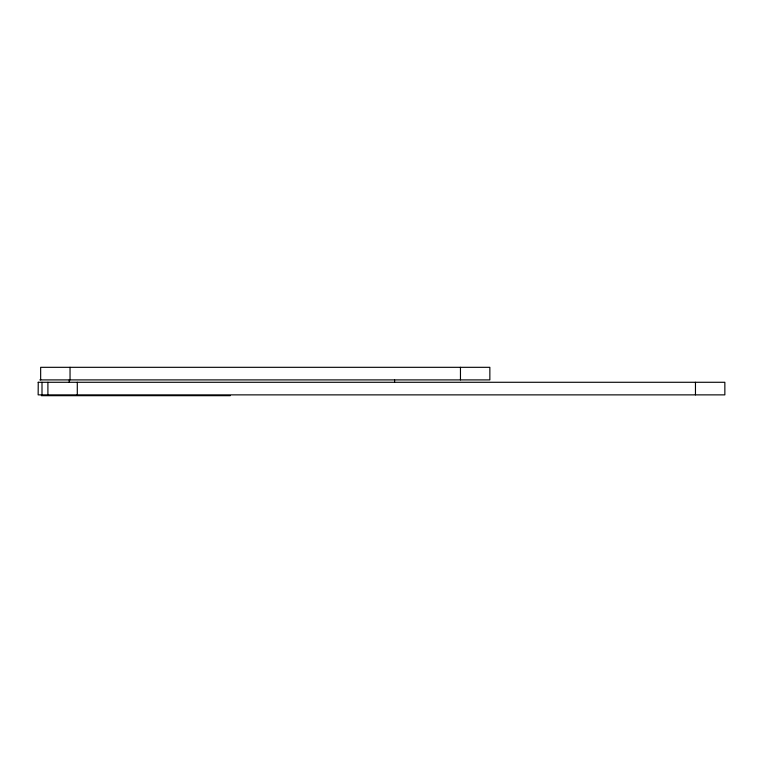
<?xml version="1.0" encoding="UTF-8"?>
<svg xmlns="http://www.w3.org/2000/svg" width="763" height="763" viewBox="0 0 763 763"><rect width="100%" height="100%" fill="white"/><g stroke="black" fill="none" stroke-linecap="round" stroke-linejoin="round"><path stroke-width="1.14" d="M39.848 379.907L489.856 379.907L489.856 367.318L40.658 367.318L40.658 379.907M38.15 382.282L724.85 382.282L724.85 394.872L38.15 394.872L38.245 382.282M41.355 395.682L230.273 395.682M695.465 382.282L695.465 394.872M460.461 367.318L460.461 379.907M394.585 379.907L394.585 382.196M77.292 382.282L77.292 394.872M70.043 367.318L70.043 379.907M69.233 379.907L69.233 382.196M47.907 382.282L47.907 394.872M42.003 382.282L42.003 394.872"/></g></svg>
